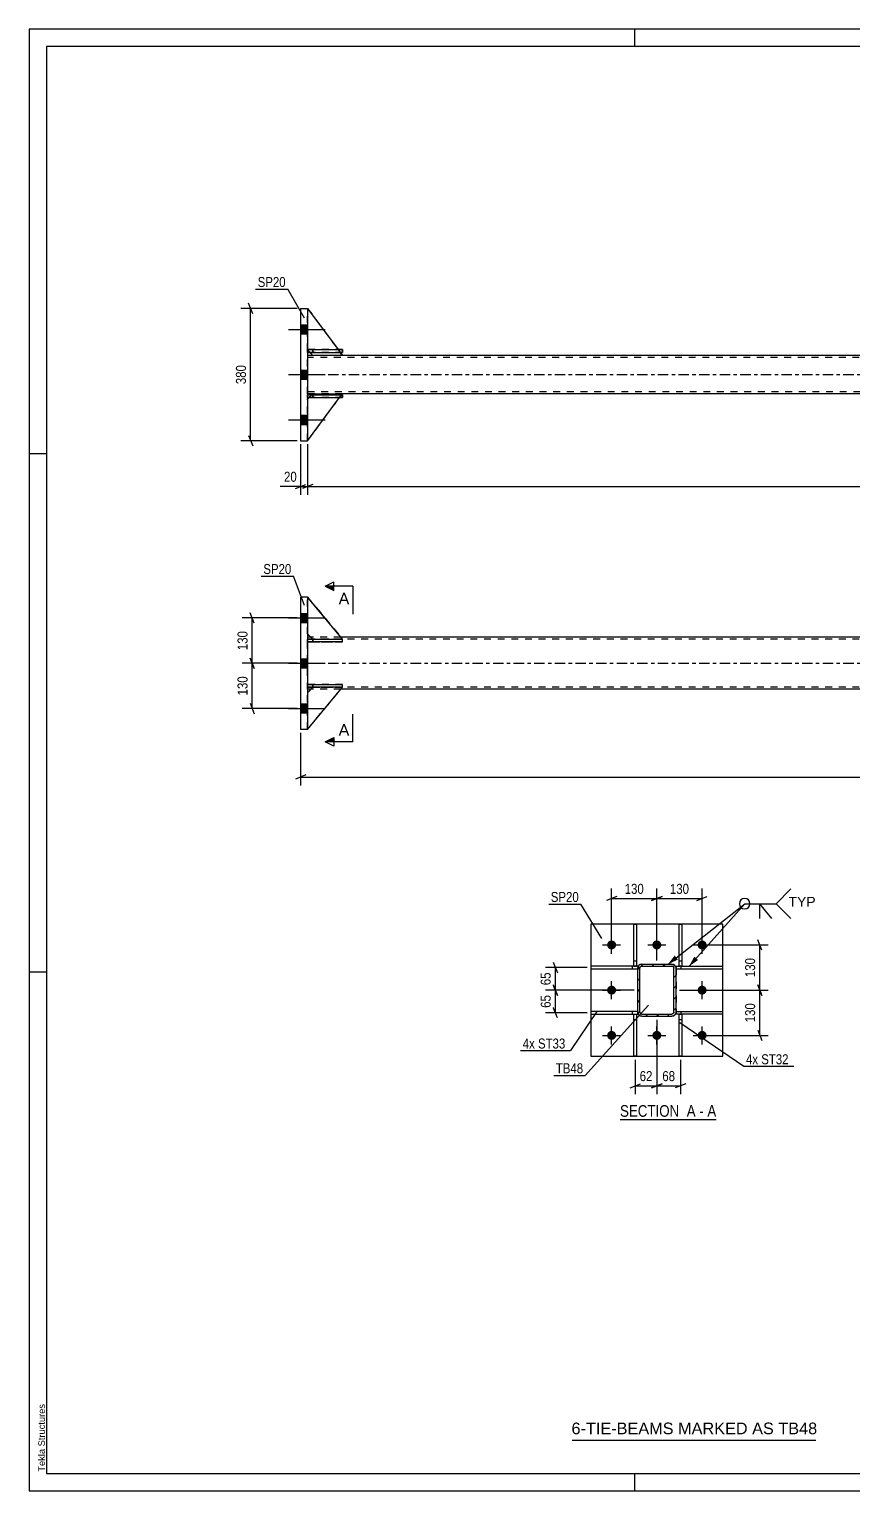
# Model space of a CAD drawing. Header units: millimetres. Extents: x 0 to 594, y 0 to 420.
# Drawn here: x 0 to 236.6, y 0 to 420 of the extents above; entities that cross this region are included whole.
import ezdxf

# ---------------------------------------------------------------- set-up
doc = ezdxf.new("R2010")
doc.units = ezdxf.units.MM
doc.linetypes.add('DXK_LINE_DOT2', pattern=[3.9198, 1.9599, -1.9599])
doc.linetypes.add('DXK_LINE_DOT3', pattern=[5.9187, 2.979, -0.9799, 0.9799, -0.9799])
doc.styles.add('Arial', font='ARIAL.TTF', dxfattribs={"height": 0.2})
doc.styles.add('Arial Narrow', font='ARIALN.TTF', dxfattribs={"height": 0.2})

# ---------------------------------------------------------------- blocks, each defined once
blk = doc.blocks.new('Unknown-580568700-1163')
at = {"color": 5, "linetype": 'Continuous'}
for p, q in [((594, 420), (0, 420)), ((0, 420), (0, 0)), ((174, 415), (174, 420)), ((589, 415), (5, 415)), ((5, 415), (5, 5)), ((5, 298), (0, 298)), ((5, 149), (0, 149)), ((5, 5), (589, 5)), ((174, 0), (174, 5)), ((0, 0), (594, 0))]:
    blk.add_line(p, q, dxfattribs=at)
at = {"color": 174, "linetype": 'Continuous', "style": 'Arial'}
blk.add_text('Tekla Structures', height=1.9102, rotation=90, dxfattribs=at).set_placement((4.5, 5.5))
blk = doc.blocks.new('Unknown-580568700-13 - 1405')
at = {"color": 6, "linetype": 'Continuous'}
blk.add_line((169.71, 106.73), (197.35, 106.73), dxfattribs=at)
at = {"color": 0, "linetype": 'Continuous'}
blk.add_wipeout([(187.82, 107.48), (187.82, 110.98), (169.71, 110.98), (169.71, 107.48)], dxfattribs=at)
at = {"color": 7, "linetype": 'Continuous', "style": 'Arial Narrow'}
blk.add_text('SECTION ', height=3.34, dxfattribs=at).set_placement((169.71, 107.48))
at = {"color": 0, "linetype": 'Continuous'}
blk.add_wipeout([(191.42, 107.48), (191.42, 110.98), (188.87, 110.98), (188.87, 107.48)], dxfattribs=at)
blk.add_wipeout([(193.75, 107.48), (193.75, 110.98), (192.47, 110.98), (192.47, 107.48)], dxfattribs=at)
at = {"color": 7, "linetype": 'Continuous', "style": 'Arial Narrow'}
blk.add_text('A', height=3.34, dxfattribs=at).set_placement((188.87, 107.48))
at = {"color": 0, "linetype": 'Continuous'}
blk.add_wipeout([(197.35, 107.48), (197.35, 110.98), (194.8, 110.98), (194.8, 107.48)], dxfattribs=at)
at = {"color": 7, "linetype": 'Continuous', "style": 'Arial Narrow'}
for s, p in [('A', (194.8, 107.48)), ('-', (192.47, 107.48))]:
    blk.add_text(s, height=3.34, dxfattribs=at).set_placement(p)
blk = doc.blocks.new('Part-580568700-1848 - 1836')
at = {"color": 2, "linetype": 'Continuous'}
for p, q in [((79.97, 244.71), (89.97, 244.71)), ((79.97, 244.71), (79.97, 244.71)), ((79.97, 244.71), (79.97, 243.91)), ((89.97, 243.91), (79.97, 243.91)), ((79.97, 243.91), (79.97, 243.91)), ((89.97, 243.91), (89.97, 244.71))]:
    blk.add_line(p, q, dxfattribs=at)
at = {"color": 7, "linetype": 'DXK_LINE_DOT2'}
for p, q in [((79.97, 243.91), (79.97, 244.71)), ((81.47, 244.71), (79.97, 244.71)), ((81.47, 243.91), (79.97, 243.91)), ((89.97, 244.71), (81.47, 244.71)), ((81.47, 244.71), (81.47, 243.91)), ((81.47, 243.91), (89.97, 243.91))]:
    blk.add_line(p, q, dxfattribs=at)
blk = doc.blocks.new('Part-580568700-1904 - 1836')
at = {"color": 2, "linetype": 'Continuous'}
for p, q in [((89.97, 244.72), (79.97, 256.81)), ((81.47, 244.72), (79.97, 246.22)), ((81.47, 244.72), (81.47, 244.72)), ((81.47, 244.72), (89.97, 244.72)), ((89.97, 244.72), (89.97, 244.72))]:
    blk.add_line(p, q, dxfattribs=at)
at = {"color": 7, "linetype": 'DXK_LINE_DOT2'}
for p, q in [((79.97, 246.22), (79.97, 256.81)), ((79.97, 256.81), (89.97, 244.72)), ((81.47, 244.72), (79.97, 246.22)), ((89.97, 244.72), (81.47, 244.72))]:
    blk.add_line(p, q, dxfattribs=at)
blk = doc.blocks.new('Bolt-580568700-1841 - 1836')
at = {"linetype": 'Continuous'}
for points in [[(77.97, 252.11), (77.97, 249.51), (79.97, 249.51), (79.97, 252.11)], [(77.97, 252.11), (77.97, 249.51), (79.97, 249.51), (79.97, 252.11)], [(77.97, 252.11), (77.97, 249.51), (79.97, 249.51), (79.97, 252.11)], [(77.97, 239.11), (77.97, 236.51), (79.97, 236.51), (79.97, 239.11)], [(77.97, 239.11), (77.97, 236.51), (79.97, 236.51), (79.97, 239.11)], [(77.97, 226.11), (77.97, 223.51), (79.97, 223.51), (79.97, 226.11)], [(77.97, 226.11), (77.97, 223.51), (79.97, 223.51), (79.97, 226.11)], [(77.97, 226.11), (77.97, 223.51), (79.97, 223.51), (79.97, 226.11)]]:
    blk.add_hatch(color=1, dxfattribs=at).paths.add_polyline_path(points)
at = {"color": 1, "linetype": 'Continuous'}
for p, q in [((77.97, 252.11), (79.97, 252.11)), ((77.97, 252.11), (79.97, 252.11)), ((77.97, 252.11), (79.97, 252.11)), ((74.47, 250.81), (84.97, 250.81)), ((74.47, 250.81), (84.97, 250.81)), ((74.47, 250.81), (84.97, 250.81)), ((77.97, 249.51), (79.97, 249.51)), ((77.97, 249.51), (79.97, 249.51)), ((77.97, 249.51), (79.97, 249.51)), ((74.47, 237.81), (84.97, 237.81)), ((74.47, 237.81), (84.97, 237.81)), ((77.97, 239.11), (79.97, 239.11)), ((77.97, 239.11), (79.97, 239.11)), ((77.97, 236.51), (79.97, 236.51)), ((77.97, 236.51), (79.97, 236.51)), ((74.47, 224.81), (84.97, 224.81)), ((74.47, 224.81), (84.97, 224.81)), ((74.47, 224.81), (84.97, 224.81)), ((77.97, 226.11), (79.97, 226.11)), ((77.97, 226.11), (79.97, 226.11)), ((77.97, 226.11), (79.97, 226.11)), ((77.97, 223.51), (79.97, 223.51)), ((77.97, 223.51), (79.97, 223.51)), ((77.97, 223.51), (79.97, 223.51))]:
    blk.add_line(p, q, dxfattribs=at)
blk = doc.blocks.new('Part-580568700-1853 - 1836')
at = {"color": 2, "linetype": 'Continuous'}
for p, q in [((79.97, 256.81), (77.97, 256.81)), ((77.97, 256.81), (77.97, 218.81)), ((79.97, 256.81), (79.97, 218.81)), ((79.97, 218.81), (77.97, 218.81))]:
    blk.add_line(p, q, dxfattribs=at)
blk = doc.blocks.new('Part-580568700-1871 - 1836')
at = {"color": 7, "linetype": 'DXK_LINE_DOT2'}
for p, q in [((79.97, 246.22), (79.97, 256.81)), ((79.97, 256.81), (89.97, 244.72)), ((89.97, 244.72), (79.97, 256.81)), ((81.47, 244.72), (79.97, 246.22)), ((81.47, 244.72), (79.97, 246.22)), ((89.97, 244.72), (81.47, 244.72)), ((81.47, 244.72), (81.47, 244.72)), ((81.47, 244.72), (89.97, 244.72)), ((89.97, 244.72), (89.97, 244.72))]:
    blk.add_line(p, q, dxfattribs=at)
blk = doc.blocks.new('Part-580568700-1874 - 1836')
at = {"color": 2, "linetype": 'Continuous'}
for p, q in [((79.97, 218.81), (89.97, 230.92)), ((79.97, 229.42), (81.46, 230.91)), ((89.97, 230.92), (89.14, 230.92)), ((89.97, 230.92), (89.97, 230.92)), ((79.97, 218.81), (79.97, 218.81)), ((79.97, 218.81), (79.97, 218.81))]:
    blk.add_line(p, q, dxfattribs=at)
at = {"color": 7, "linetype": 'DXK_LINE_DOT2'}
for p, q in [((79.97, 229.42), (81.47, 230.92)), ((79.97, 218.81), (89.97, 230.92)), ((79.97, 218.81), (79.97, 229.42)), ((81.46, 230.91), (81.47, 230.92)), ((89.14, 230.92), (81.47, 230.92)), ((81.47, 230.92), (81.47, 230.92)), ((81.47, 230.92), (89.97, 230.92))]:
    blk.add_line(p, q, dxfattribs=at)
blk = doc.blocks.new('Part-580568700-1877 - 1836')
at = {"color": 7, "linetype": 'DXK_LINE_DOT2'}
for p, q in [((81.47, 230.92), (79.97, 229.42)), ((79.97, 218.81), (89.97, 230.92)), ((79.97, 229.42), (81.47, 230.92)), ((79.97, 218.81), (89.97, 230.92)), ((79.97, 229.42), (79.97, 218.81)), ((89.97, 230.92), (81.47, 230.92)), ((81.47, 230.92), (81.47, 230.92)), ((81.47, 230.92), (89.97, 230.92)), ((89.97, 230.92), (89.97, 230.92))]:
    blk.add_line(p, q, dxfattribs=at)
blk = doc.blocks.new('Part-580568700-1880 - 1836')
at = {"color": 2, "linetype": 'Continuous'}
for p, q in [((79.97, 231.71), (89.97, 231.71)), ((79.97, 231.71), (79.97, 231.71)), ((79.97, 231.71), (79.97, 230.91)), ((89.97, 230.91), (89.97, 231.71)), ((89.14, 230.91), (79.97, 230.91)), ((79.97, 230.91), (79.97, 230.91)), ((89.97, 230.91), (89.96, 230.91))]:
    blk.add_line(p, q, dxfattribs=at)
at = {"color": 7, "linetype": 'DXK_LINE_DOT2'}
for p, q in [((79.97, 230.91), (79.97, 231.71)), ((81.47, 231.71), (79.97, 231.71)), ((89.97, 231.71), (81.47, 231.71)), ((81.47, 231.71), (81.47, 230.91)), ((81.47, 230.91), (79.97, 230.91)), ((89.96, 230.91), (81.47, 230.91)), ((89.96, 230.91), (89.14, 230.91)), ((89.97, 230.91), (89.97, 230.91))]:
    blk.add_line(p, q, dxfattribs=at)
blk = doc.blocks.new('Part-580568700-1883 - 1836')
at = {"color": 7, "linetype": 'DXK_LINE_DOT2'}
for p, q in [((79.97, 244.71), (79.97, 243.91)), ((81.47, 244.71), (79.97, 244.71)), ((89.97, 244.71), (79.97, 244.71)), ((79.97, 243.91), (89.97, 243.91)), ((89.97, 243.91), (79.97, 243.91)), ((81.47, 243.91), (81.47, 244.71)), ((81.47, 244.71), (89.97, 244.71)), ((89.97, 243.91), (89.97, 244.71))]:
    blk.add_line(p, q, dxfattribs=at)
blk = doc.blocks.new('Part-580568700-1886 - 1836')
at = {"color": 7, "linetype": 'DXK_LINE_DOT2'}
for p, q in [((79.97, 230.91), (79.97, 231.71)), ((81.47, 231.71), (79.97, 231.71)), ((89.97, 231.71), (79.97, 231.71)), ((81.47, 230.91), (81.47, 231.71)), ((81.47, 231.71), (89.97, 231.71)), ((89.97, 230.91), (89.97, 231.71)), ((79.97, 230.91), (89.97, 230.91)), ((89.97, 230.91), (79.97, 230.91))]:
    blk.add_line(p, q, dxfattribs=at)
blk = doc.blocks.new('Part-580568700-1891 - 1836')
at = {"linetype": 'Continuous'}
blk.add_hatch(color=2, dxfattribs=at).paths.add_polyline_path([(492.47, 230.31), (491.67, 231.71), (493.27, 231.71)])
at = {"color": 2, "linetype": 'Continuous'}
for p, q in [((80.88, 245.31), (79.97, 245.31)), ((301.17, 245.31), (89.48, 245.31)), ((512.96, 245.31), (301.27, 245.31)), ((522.47, 245.31), (521.56, 245.31)), ((492.47, 230.31), (491.67, 231.71)), ((491.67, 231.71), (493.27, 231.71)), ((493.27, 231.71), (492.47, 230.31)), ((80.86, 230.31), (79.97, 230.31)), ((301.17, 230.31), (89.47, 230.31)), ((512.97, 230.31), (301.27, 230.31)), ((522.47, 230.31), (521.58, 230.31))]:
    blk.add_line(p, q, dxfattribs=at)
at = {"color": 7, "linetype": 'DXK_LINE_DOT2'}
for p, q in [((79.97, 230.31), (79.97, 245.31)), ((301.17, 244.71), (79.97, 244.71)), ((89.48, 245.31), (80.88, 245.31)), ((522.47, 244.71), (301.27, 244.71)), ((521.56, 245.31), (512.96, 245.31)), ((522.47, 230.31), (522.47, 245.31)), ((301.17, 230.91), (79.97, 230.91)), ((89.47, 230.31), (80.86, 230.31)), ((522.47, 230.91), (301.27, 230.91)), ((521.58, 230.31), (512.97, 230.31))]:
    blk.add_line(p, q, dxfattribs=at)
at = {"color": 7, "linetype": 'DXK_LINE_DOT3'}
for p, q in [((79.97, 237.81), (301.17, 237.81)), ((301.27, 237.81), (522.47, 237.81))]:
    blk.add_line(p, q, dxfattribs=at)
at = {"color": 2, "linetype": 'Continuous'}
blk.add_circle((492.47, 231.21), 1, dxfattribs=at)
blk = doc.blocks.new('Part-580568700-2050 - 2023')
at = {"color": 2, "linetype": 'Continuous'}
for p, q in [((77.97, 339.75), (79.97, 339.75)), ((77.97, 339.75), (77.97, 301.75)), ((79.97, 339.75), (79.97, 301.75)), ((77.97, 301.75), (79.97, 301.75))]:
    blk.add_line(p, q, dxfattribs=at)
blk = doc.blocks.new('Part-580568700-2029 - 2023')
at = {"color": 2, "linetype": 'Continuous'}
for p, q in [((79.97, 327.93), (79.97, 327.93)), ((79.97, 327.93), (89.97, 327.93)), ((79.97, 327.93), (79.97, 327.13)), ((89.97, 327.93), (89.97, 327.13)), ((79.97, 327.13), (89.97, 327.13))]:
    blk.add_line(p, q, dxfattribs=at)
at = {"color": 7, "linetype": 'DXK_LINE_DOT2'}
for p, q in [((81.47, 327.93), (79.97, 327.93)), ((79.97, 327.93), (79.97, 327.93)), ((89.97, 327.93), (81.47, 327.93)), ((81.47, 327.93), (81.47, 327.13)), ((79.97, 327.13), (81.47, 327.13)), ((79.97, 327.13), (79.97, 327.13)), ((81.47, 327.13), (89.97, 327.13))]:
    blk.add_line(p, q, dxfattribs=at)
blk = doc.blocks.new('Part-580568700-2030 - 2023')
at = {"color": 7, "linetype": 'DXK_LINE_DOT2'}
for p, q in [((79.97, 314.14), (79.97, 314.94)), ((79.97, 314.94), (81.47, 314.94)), ((89.74, 314.94), (79.97, 314.94)), ((81.47, 314.14), (79.97, 314.14)), ((79.97, 314.14), (79.97, 314.14)), ((79.97, 314.14), (89.97, 314.14)), ((81.47, 314.14), (81.47, 314.94)), ((81.47, 314.94), (89.97, 314.94)), ((89.97, 314.14), (81.47, 314.14)), ((89.97, 314.14), (89.97, 314.94))]:
    blk.add_line(p, q, dxfattribs=at)
blk = doc.blocks.new('Part-580568700-2031 - 2023')
at = {"color": 7, "linetype": 'DXK_LINE_DOT2'}
for p, q in [((79.97, 327.13), (79.97, 327.93)), ((79.97, 327.93), (81.47, 327.93)), ((79.97, 327.93), (89.97, 327.93)), ((81.47, 327.13), (81.47, 327.93)), ((81.47, 327.93), (89.97, 327.93)), ((89.97, 327.13), (89.97, 327.93)), ((81.47, 327.13), (79.97, 327.13)), ((79.97, 327.13), (79.97, 327.13)), ((79.97, 327.13), (89.97, 327.13)), ((89.97, 327.13), (81.47, 327.13))]:
    blk.add_line(p, q, dxfattribs=at)
blk = doc.blocks.new('Part-580568700-2032 - 2023')
at = {"color": 7, "linetype": 'DXK_LINE_DOT2'}
for p, q in [((79.97, 301.75), (89.97, 315.25)), ((81.47, 315.25), (79.97, 313.75)), ((81.47, 315.25), (79.97, 313.75)), ((89.97, 315.25), (81.47, 315.25)), ((81.47, 315.25), (81.47, 315.25)), ((89.97, 315.25), (81.47, 315.25)), ((79.97, 313.75), (79.97, 313.75)), ((79.97, 313.75), (79.97, 301.75))]:
    blk.add_line(p, q, dxfattribs=at)
blk = doc.blocks.new('Part-580568700-2033 - 2023')
at = {"color": 2, "linetype": 'Continuous'}
for p, q in [((79.97, 339.75), (88.72, 327.93)), ((80.59, 327.13), (81.47, 326.25)), ((89.97, 326.25), (81.47, 326.25)), ((89.97, 326.25), (89.32, 327.13))]:
    blk.add_line(p, q, dxfattribs=at)
at = {"color": 7, "linetype": 'DXK_LINE_DOT2'}
for p, q in [((79.97, 339.75), (79.97, 339.75)), ((79.97, 327.75), (79.97, 339.75)), ((79.97, 339.75), (79.97, 339.75)), ((80.59, 327.13), (79.97, 327.75)), ((88.72, 327.93), (89.32, 327.13))]:
    blk.add_line(p, q, dxfattribs=at)
blk = doc.blocks.new('Part-580568700-2034 - 2023')
at = {"color": 7, "linetype": 'DXK_LINE_DOT2'}
for p, q in [((79.97, 339.75), (89.97, 326.25)), ((79.97, 327.75), (79.97, 339.75)), ((81.47, 326.25), (79.97, 327.75)), ((89.97, 326.25), (81.47, 326.25))]:
    blk.add_line(p, q, dxfattribs=at)
blk = doc.blocks.new('Part-580568700-2039 - 2023')
at = {"linetype": 'Continuous'}
blk.add_hatch(color=2, dxfattribs=at).paths.add_polyline_path([(492.47, 320.75), (491.67, 322.15), (493.27, 322.15)])
at = {"color": 2, "linetype": 'Continuous'}
for p, q in [((81.47, 326.25), (79.97, 326.25)), ((301.17, 326.25), (89.97, 326.25)), ((512.47, 326.25), (301.27, 326.25)), ((520.97, 326.25), (522.47, 326.25)), ((492.47, 320.75), (491.67, 322.15)), ((491.67, 322.15), (493.27, 322.15)), ((493.27, 322.15), (492.47, 320.75)), ((81.47, 315.25), (79.97, 315.25)), ((301.17, 315.25), (89.97, 315.25)), ((512.47, 315.25), (301.27, 315.25)), ((522.47, 315.25), (520.97, 315.25))]:
    blk.add_line(p, q, dxfattribs=at)
at = {"color": 7, "linetype": 'DXK_LINE_DOT2'}
for p, q in [((79.97, 315.25), (79.97, 326.25)), ((301.17, 325.65), (79.97, 325.65)), ((89.97, 326.25), (81.47, 326.25)), ((522.47, 325.65), (301.27, 325.65)), ((520.97, 326.25), (512.47, 326.25)), ((522.47, 326.25), (522.47, 315.25)), ((79.97, 315.85), (301.17, 315.85)), ((89.97, 315.25), (81.47, 315.25)), ((301.27, 315.85), (522.47, 315.85)), ((520.97, 315.25), (512.47, 315.25))]:
    blk.add_line(p, q, dxfattribs=at)
at = {"color": 7, "linetype": 'DXK_LINE_DOT3'}
for p, q in [((79.97, 320.75), (301.17, 320.75)), ((301.27, 320.75), (522.47, 320.75))]:
    blk.add_line(p, q, dxfattribs=at)
at = {"color": 2, "linetype": 'Continuous'}
blk.add_circle((492.47, 321.65), 1, dxfattribs=at)
blk = doc.blocks.new('Part-580568700-2051 - 2023')
at = {"color": 7, "linetype": 'DXK_LINE_DOT2'}
for p, q in [((81.47, 315.25), (79.97, 313.75)), ((81.47, 315.25), (89.97, 315.25)), ((79.97, 313.75), (79.97, 313.75)), ((79.97, 301.75), (79.97, 313.75)), ((80.35, 314.14), (81.15, 314.94)), ((89.14, 314.13), (89.74, 314.93)), ((79.97, 301.75), (79.97, 301.75)), ((79.97, 301.75), (79.97, 301.75))]:
    blk.add_line(p, q, dxfattribs=at)
at = {"color": 2, "linetype": 'Continuous'}
for p, q in [((81.15, 314.94), (81.47, 315.25)), ((81.47, 315.25), (89.97, 315.25)), ((81.47, 315.25), (81.47, 315.25)), ((89.97, 315.25), (89.74, 314.93)), ((79.97, 313.75), (80.35, 314.14)), ((79.97, 301.75), (89.14, 314.13))]:
    blk.add_line(p, q, dxfattribs=at)
blk = doc.blocks.new('Bolt-580568700-2054 - 2023')
at = {"linetype": 'Continuous'}
for points in [[(79.97, 332.45), (79.97, 335.05), (77.97, 335.05), (77.97, 332.45)], [(79.97, 332.45), (79.97, 335.05), (77.97, 335.05), (77.97, 332.45)], [(79.97, 332.45), (79.97, 335.05), (77.97, 335.05), (77.97, 332.45)], [(79.97, 319.45), (79.97, 322.05), (77.97, 322.05), (77.97, 319.45)], [(79.97, 319.45), (79.97, 322.05), (77.97, 322.05), (77.97, 319.45)], [(79.97, 306.45), (79.97, 309.05), (77.97, 309.05), (77.97, 306.45)], [(79.97, 306.45), (79.97, 309.05), (77.97, 309.05), (77.97, 306.45)], [(79.97, 306.45), (79.97, 309.05), (77.97, 309.05), (77.97, 306.45)]]:
    blk.add_hatch(color=1, dxfattribs=at).paths.add_polyline_path(points)
at = {"color": 1, "linetype": 'Continuous'}
for p, q in [((74.47, 333.75), (84.97, 333.75)), ((74.47, 333.75), (84.97, 333.75)), ((74.47, 333.75), (84.97, 333.75)), ((77.97, 335.05), (79.97, 335.05)), ((77.97, 335.05), (79.97, 335.05)), ((77.97, 335.05), (79.97, 335.05)), ((77.97, 332.45), (79.97, 332.45)), ((77.97, 332.45), (79.97, 332.45)), ((77.97, 332.45), (79.97, 332.45)), ((74.47, 320.75), (84.97, 320.75)), ((74.47, 320.75), (84.97, 320.75)), ((77.97, 322.05), (79.97, 322.05)), ((77.97, 322.05), (79.97, 322.05)), ((77.97, 319.45), (79.97, 319.45)), ((77.97, 319.45), (79.97, 319.45)), ((74.47, 307.75), (84.97, 307.75)), ((74.47, 307.75), (84.97, 307.75)), ((74.47, 307.75), (84.97, 307.75)), ((77.97, 309.05), (79.97, 309.05)), ((77.97, 309.05), (79.97, 309.05)), ((77.97, 309.05), (79.97, 309.05)), ((77.97, 306.45), (79.97, 306.45)), ((77.97, 306.45), (79.97, 306.45)), ((77.97, 306.45), (79.97, 306.45))]:
    blk.add_line(p, q, dxfattribs=at)
blk = doc.blocks.new('Part-580568700-2063 - 2023')
at = {"color": 2, "linetype": 'Continuous'}
for p, q in [((79.97, 314.93), (79.97, 314.94)), ((79.97, 314.94), (89.97, 314.93)), ((79.97, 314.13), (79.97, 314.94)), ((79.97, 314.14), (89.97, 314.13)), ((89.97, 314.93), (89.97, 314.13))]:
    blk.add_line(p, q, dxfattribs=at)
at = {"color": 7, "linetype": 'DXK_LINE_DOT2'}
for p, q in [((79.97, 314.94), (79.97, 314.94)), ((81.47, 314.93), (79.97, 314.93)), ((79.97, 314.14), (79.97, 314.13)), ((79.97, 314.14), (79.97, 314.14)), ((79.97, 314.13), (81.47, 314.13)), ((89.97, 314.93), (81.47, 314.93)), ((81.47, 314.93), (81.47, 314.13)), ((81.47, 314.13), (89.97, 314.13))]:
    blk.add_line(p, q, dxfattribs=at)
blk = doc.blocks.new('Part-580568700-1466 - 1405')
at = {"color": 2, "linetype": 'Continuous'}
for p, q in [((174.79, 150.76), (161.29, 150.76)), ((161.29, 150.76), (161.29, 149.96)), ((161.29, 149.96), (174.79, 149.96)), ((174.79, 150.76), (174.79, 150.16))]:
    blk.add_line(p, q, dxfattribs=at)
at = {"color": 7, "linetype": 'DXK_LINE_DOT2'}
for p, q in [((173.29, 149.96), (173.29, 150.76)), ((174.79, 149.96), (174.79, 150.16))]:
    blk.add_line(p, q, dxfattribs=at)
blk = doc.blocks.new('Part-580568700-1450 - 1405')
at = {"color": 2, "linetype": 'Continuous'}
for p, q in [((173.68, 150.77), (173.68, 162.86)), ((173.68, 162.86), (174.48, 162.86)), ((174.48, 162.86), (174.48, 150.77)), ((173.68, 150.77), (174.48, 150.77))]:
    blk.add_line(p, q, dxfattribs=at)
at = {"color": 7, "linetype": 'DXK_LINE_DOT2'}
blk.add_line((173.68, 152.27), (174.48, 152.27), dxfattribs=at)
blk = doc.blocks.new('Part-580568700-1442 - 1405')
at = {"color": 2, "linetype": 'Continuous'}
for p, q in [((173.68, 124.86), (173.68, 136.97)), ((173.68, 136.97), (174.48, 136.97)), ((174.48, 136.97), (174.48, 124.86)), ((174.48, 124.86), (173.68, 124.86))]:
    blk.add_line(p, q, dxfattribs=at)
at = {"color": 7, "linetype": 'DXK_LINE_DOT2'}
blk.add_line((173.68, 135.47), (174.48, 135.47), dxfattribs=at)
blk = doc.blocks.new('Part-580568700-1434 - 1405')
at = {"color": 2, "linetype": 'Continuous'}
for p, q in [((186.68, 124.86), (186.68, 136.97)), ((186.68, 136.97), (187.48, 136.97)), ((187.48, 136.97), (187.48, 124.86)), ((187.48, 124.86), (186.68, 124.86))]:
    blk.add_line(p, q, dxfattribs=at)
at = {"color": 7, "linetype": 'DXK_LINE_DOT2'}
blk.add_line((186.68, 135.47), (187.48, 135.47), dxfattribs=at)
blk = doc.blocks.new('Part-580568700-1476 - 1405')
at = {"color": 2, "linetype": 'Continuous'}
for p, q in [((174.79, 137.76), (161.29, 137.76)), ((161.29, 137.76), (161.29, 136.96)), ((161.29, 136.96), (173.68, 136.96)), ((174.48, 136.96), (174.79, 136.96)), ((174.79, 136.96), (174.79, 137.56))]:
    blk.add_line(p, q, dxfattribs=at)
at = {"color": 7, "linetype": 'DXK_LINE_DOT2'}
for p, q in [((173.29, 136.96), (173.29, 137.76)), ((173.68, 136.96), (174.48, 136.96)), ((174.79, 137.56), (174.79, 137.76))]:
    blk.add_line(p, q, dxfattribs=at)
blk = doc.blocks.new('Bolt-580568700-1445 - 1405')
at = {"linetype": 'Continuous'}
for points in [[(165.99, 156.86, -1), (168.59, 156.86, -1)], [(178.99, 156.86, -1), (181.59, 156.86, -1)], [(191.99, 156.86, -1), (194.59, 156.86, -1)], [(165.99, 143.86, -1), (168.59, 143.86, -1)], [(191.99, 143.86, -1), (194.59, 143.86, -1)], [(165.99, 130.86, -1), (168.59, 130.86, -1)], [(178.99, 130.86, -1), (181.59, 130.86, -1)], [(191.99, 130.86, -1), (194.59, 130.86, -1)]]:
    blk.add_hatch(color=1, dxfattribs=at).paths.add_polyline_path(points)
at = {"color": 1, "linetype": 'Continuous'}
for p, q in [((164.69, 156.86), (169.89, 156.86)), ((167.29, 154.26), (167.29, 159.46)), ((177.69, 156.86), (182.89, 156.86)), ((180.29, 154.26), (180.29, 159.46)), ((190.69, 156.86), (195.89, 156.86)), ((193.29, 154.26), (193.29, 159.46)), ((164.69, 143.86), (169.89, 143.86)), ((167.29, 141.26), (167.29, 146.46)), ((190.69, 143.86), (195.89, 143.86)), ((193.29, 141.26), (193.29, 146.46)), ((164.69, 130.86), (169.89, 130.86)), ((167.29, 128.26), (167.29, 133.46)), ((177.69, 130.86), (182.89, 130.86)), ((180.29, 128.26), (180.29, 133.46)), ((190.69, 130.86), (195.89, 130.86)), ((193.29, 128.26), (193.29, 133.46))]:
    blk.add_line(p, q, dxfattribs=at)
blk = doc.blocks.new('Part-580568700-1471 - 1405')
at = {"color": 2, "linetype": 'Continuous'}
for p, q in [((185.79, 150.16), (185.79, 150.76)), ((185.79, 150.76), (199.29, 150.76)), ((185.79, 149.96), (199.29, 149.96)), ((199.29, 149.96), (199.29, 150.76))]:
    blk.add_line(p, q, dxfattribs=at)
at = {"color": 7, "linetype": 'DXK_LINE_DOT2'}
for p, q in [((185.79, 150.16), (185.79, 149.96)), ((187.29, 149.96), (187.29, 150.76))]:
    blk.add_line(p, q, dxfattribs=at)
blk = doc.blocks.new('Part-580568700-1481 - 1405')
at = {"color": 2, "linetype": 'Continuous'}
for p, q in [((185.79, 137.76), (199.29, 137.76)), ((185.79, 136.96), (185.79, 137.57)), ((186.68, 136.96), (185.79, 136.96)), ((199.29, 136.96), (187.48, 136.96)), ((199.29, 136.96), (199.29, 137.76))]:
    blk.add_line(p, q, dxfattribs=at)
at = {"color": 7, "linetype": 'DXK_LINE_DOT2'}
for p, q in [((185.79, 137.57), (185.79, 137.76)), ((187.48, 136.96), (186.68, 136.96)), ((187.29, 136.96), (187.29, 137.76))]:
    blk.add_line(p, q, dxfattribs=at)
blk = doc.blocks.new('Part-580568700-1486 - 1405')
at = {"color": 2, "linetype": 'Continuous'}
for p, q in [((186.68, 150.77), (186.68, 162.86)), ((186.68, 162.86), (187.48, 162.86)), ((187.48, 162.86), (187.48, 150.77)), ((187.48, 150.77), (186.68, 150.77))]:
    blk.add_line(p, q, dxfattribs=at)
at = {"color": 7, "linetype": 'DXK_LINE_DOT2'}
blk.add_line((186.68, 152.27), (187.48, 152.27), dxfattribs=at)
blk = doc.blocks.new('Part-580568700-1505 - 1405')
at = {"linetype": 'Continuous'}
h = blk.add_hatch(dxfattribs=at)
h.set_pattern_fill('', scale=0.7, style=0, pattern_type=0)
h.set_pattern_definition([(45, (185.4423, 151.0102), (-1.57154, 1.57154), [])])
h.paths.add_polyline_path([(185.7, 150.62), (185.44, 151.01), (185.05, 151.27), (184.59, 151.36), (175.99, 151.36), (175.53, 151.27), (175.15, 151.01), (174.89, 150.62), (174.79, 150.16), (174.79, 137.56), (174.89, 137.1), (175.15, 136.71), (175.53, 136.45), (175.99, 136.36), (184.59, 136.36), (185.05, 136.45), (185.44, 136.71), (185.7, 137.1), (185.79, 137.56), (185.79, 150.16)])
h.paths.add_polyline_path([(185.19, 137.56), (185.15, 137.33), (185.02, 137.14), (184.82, 137.01), (184.59, 136.96), (175.99, 136.96), (175.76, 137.01), (175.57, 137.14), (175.44, 137.33), (175.39, 137.56), (175.39, 150.16), (175.44, 150.39), (175.57, 150.59), (175.76, 150.72), (175.99, 150.76), (184.59, 150.76), (184.82, 150.72), (185.02, 150.59), (185.15, 150.39), (185.19, 150.16)])
at = {"color": 7, "linetype": 'DXK_LINE_DOT2'}
for p, q in [((175.53, 151.27), (175.99, 151.36)), ((175.99, 151.36), (184.59, 151.36)), ((184.59, 151.36), (185.05, 151.27)), ((174.79, 150.16), (174.89, 150.62)), ((174.79, 137.56), (174.79, 150.16)), ((175.44, 150.39), (175.39, 150.16)), ((175.39, 137.56), (175.39, 150.16)), ((175.57, 150.59), (175.44, 150.39)), ((175.76, 150.72), (175.57, 150.59)), ((175.99, 150.76), (175.76, 150.72)), ((175.99, 150.76), (184.59, 150.76)), ((184.82, 150.72), (184.59, 150.76)), ((185.02, 150.59), (184.82, 150.72)), ((185.15, 150.39), (185.02, 150.59)), ((185.19, 150.16), (185.15, 150.39)), ((185.19, 137.56), (185.19, 150.16)), ((185.7, 150.62), (185.79, 150.16)), ((185.79, 150.16), (185.79, 137.56)), ((174.89, 137.1), (174.79, 137.56)), ((175.39, 137.56), (175.44, 137.33)), ((175.44, 137.33), (175.57, 137.14)), ((175.99, 136.36), (175.53, 136.45)), ((175.57, 137.14), (175.76, 137.01)), ((175.76, 137.01), (175.99, 136.96)), ((175.99, 136.96), (184.59, 136.96)), ((175.99, 136.36), (184.59, 136.36)), ((184.59, 136.96), (184.82, 137.01)), ((185.05, 136.45), (184.59, 136.36)), ((184.82, 137.01), (185.02, 137.14)), ((185.02, 137.14), (185.15, 137.33)), ((185.15, 137.33), (185.19, 137.56)), ((185.79, 137.56), (185.7, 137.1))]:
    blk.add_line(p, q, dxfattribs=at)
at = {"color": 2, "linetype": 'Continuous'}
for p, q in [((175.99, 151.36), (175.53, 151.27)), ((175.99, 151.36), (184.59, 151.36)), ((185.05, 151.27), (184.59, 151.36)), ((174.89, 150.62), (174.79, 150.16)), ((174.79, 137.56), (174.79, 150.16)), ((175.39, 150.16), (175.44, 150.39)), ((175.39, 137.56), (175.39, 150.16)), ((175.44, 150.39), (175.57, 150.59)), ((175.57, 150.59), (175.76, 150.72)), ((175.76, 150.72), (175.99, 150.76)), ((175.99, 150.76), (184.59, 150.76)), ((184.59, 150.76), (184.82, 150.72)), ((184.82, 150.72), (185.02, 150.59)), ((185.02, 150.59), (185.15, 150.39)), ((185.15, 150.39), (185.19, 150.16)), ((185.19, 137.56), (185.19, 150.16)), ((185.79, 150.16), (185.7, 150.62)), ((185.79, 137.56), (185.79, 150.16)), ((174.79, 137.56), (174.89, 137.1)), ((175.44, 137.33), (175.39, 137.56)), ((175.57, 137.14), (175.44, 137.33)), ((175.53, 136.45), (175.99, 136.36)), ((175.76, 137.01), (175.57, 137.14)), ((175.99, 136.96), (175.76, 137.01)), ((175.99, 136.96), (184.59, 136.96)), ((175.99, 136.36), (184.59, 136.36)), ((184.82, 137.01), (184.59, 136.96)), ((184.59, 136.36), (185.05, 136.45)), ((185.02, 137.14), (184.82, 137.01)), ((185.15, 137.33), (185.02, 137.14)), ((185.19, 137.56), (185.15, 137.33)), ((185.7, 137.1), (185.79, 137.56))]:
    blk.add_line(p, q, dxfattribs=at)
at = {"color": 7, "linetype": 'DXK_LINE_DOT2'}
for centre, start, end in [((175.99, 150.16), 112.5, 157.5), ((184.59, 150.16), 22.5, 67.5), ((175.99, 137.56), 202.5, 247.5), ((184.59, 137.56), 292.5, 337.5)]:
    blk.add_arc(centre, 1.2, start, end, dxfattribs=at)
at = {"color": 2, "linetype": 'Continuous'}
for centre, start, end in [((175.99, 150.16), 112.5, 157.5), ((184.59, 150.16), 22.5, 67.5), ((175.99, 137.56), 202.5, 247.5), ((184.59, 137.56), 292.5, 337.5)]:
    blk.add_arc(centre, 1.2, start, end, dxfattribs=at)
blk = doc.blocks.new('Part-580568700-1520 - 1405')
at = {"color": 2, "linetype": 'Continuous'}
for p, q in [((199.29, 162.86), (161.29, 162.86)), ((161.29, 162.86), (161.29, 124.86)), ((199.29, 124.86), (199.29, 162.86)), ((161.29, 124.86), (199.29, 124.86))]:
    blk.add_line(p, q, dxfattribs=at)
blk = doc.blocks.new('StraightDimension-580568700-1940 - 1836')
at = {"color": 7, "linetype": 'Continuous'}
for p, q in [((76.97, 237.81), (61.2, 237.81)), ((64.65, 236.31), (63.45, 239.31)), ((64.05, 224.81), (64.05, 237.81)), ((76.97, 224.81), (61.2, 224.81)), ((63.45, 226.31), (64.65, 223.31))]:
    blk.add_line(p, q, dxfattribs=at)
at = {"color": 0}
blk.add_wipeout([(63.3, 234.65), (59.1, 234.65), (59.1, 227.97), (63.3, 227.97)], dxfattribs=at)
at = {"color": 3, "style": 'Arial Narrow'}
blk.add_text('130', height=2.863, rotation=90.0002, dxfattribs=at).set_placement((62.7, 228.57))
blk = doc.blocks.new('StraightDimension-580568700-1953 - 1836')
at = {"color": 7, "linetype": 'Continuous'}
for p, q in [((64.65, 249.31), (63.45, 252.31)), ((76.97, 250.81), (61.2, 250.81)), ((64.05, 237.81), (64.05, 250.81)), ((76.97, 237.81), (61.2, 237.81)), ((63.45, 239.31), (64.65, 236.31))]:
    blk.add_line(p, q, dxfattribs=at)
at = {"color": 0}
blk.add_wipeout([(63.3, 247.65), (59.1, 247.65), (59.1, 240.97), (63.3, 240.97)], dxfattribs=at)
at = {"color": 3, "style": 'Arial Narrow'}
blk.add_text('130', height=2.863, rotation=90.0002, dxfattribs=at).set_placement((62.7, 241.57))
blk = doc.blocks.new('StraightDimension-580568700-1967 - 1836')
at = {"color": 7, "linetype": 'Continuous'}
for p, q in [((77.97, 217.81), (77.97, 202.69)), ((524.47, 217.81), (524.47, 202.69)), ((79.47, 205.69), (76.47, 204.49)), ((77.97, 205.09), (524.47, 205.09)), ((522.97, 204.49), (525.97, 205.69))]:
    blk.add_line(p, q, dxfattribs=at)
at = {"color": 0}
blk.add_wipeout([(305.48, 205.84), (305.48, 210.04), (296.96, 210.04), (296.96, 205.84)], dxfattribs=at)
at = {"color": 3, "style": 'Arial Narrow'}
blk.add_text('5811', height=2.863, dxfattribs=at).set_placement((297.56, 206.44))
blk = doc.blocks.new('StraightDimension-580568700-2066 - 2023')
at = {"color": 7, "linetype": 'Continuous'}
for p, q in [((64.19, 338.25), (62.99, 341.25)), ((76.97, 339.75), (60.74, 339.75)), ((63.59, 301.75), (63.59, 339.75)), ((62.99, 303.25), (64.19, 300.25)), ((76.97, 301.75), (60.74, 301.75))]:
    blk.add_line(p, q, dxfattribs=at)
at = {"color": 0}
blk.add_wipeout([(62.84, 324.09), (58.64, 324.09), (58.64, 317.41), (62.84, 317.41)], dxfattribs=at)
at = {"color": 3, "style": 'Arial Narrow'}
blk.add_text('380', height=2.863, rotation=90.0002, dxfattribs=at).set_placement((62.24, 318.01))
blk = doc.blocks.new('StraightDimension-580568700-2077 - 2023')
at = {"color": 7, "linetype": 'Continuous'}
for p, q in [((77.97, 300.75), (77.97, 286.21)), ((79.97, 300.75), (79.97, 286.21)), ((76.47, 288.01), (79.47, 289.21)), ((77.97, 288.61), (79.97, 288.61)), ((81.47, 289.21), (78.47, 288.01))]:
    blk.add_line(p, q, dxfattribs=at)
at = {"color": 0}
blk.add_wipeout([(77.45, 289.36), (77.45, 293.56), (72.59, 293.56), (72.59, 289.36)], dxfattribs=at)
at = {"color": 7, "linetype": 'Continuous'}
blk.add_line((77.97, 288.61), (72.06, 288.61), dxfattribs=at)
blk.add_line((77.97, 288.61), (72.06, 288.61), dxfattribs=at)
at = {"color": 3, "style": 'Arial Narrow'}
blk.add_text('20', height=2.863, dxfattribs=at).set_placement((73.19, 289.96))
blk = doc.blocks.new('StraightDimension-580568700-2093 - 2023')
at = {"color": 7, "linetype": 'Continuous'}
for p, q in [((79.97, 300.75), (79.97, 286.21)), ((522.47, 300.75), (522.47, 286.21)), ((81.47, 289.21), (78.47, 288.01)), ((79.97, 288.61), (522.47, 288.61)), ((520.97, 288.01), (523.97, 289.21))]:
    blk.add_line(p, q, dxfattribs=at)
at = {"color": 0}
blk.add_wipeout([(305.48, 289.36), (305.48, 293.56), (296.96, 293.56), (296.96, 289.36)], dxfattribs=at)
at = {"color": 3, "style": 'Arial Narrow'}
blk.add_text('5771', height=2.863, dxfattribs=at).set_placement((297.56, 289.96))
blk = doc.blocks.new('StraightDimension-580568700-1583 - 1405')
at = {"color": 7, "linetype": 'Continuous'}
for p, q in [((180.29, 152.36), (180.29, 173.04)), ((193.29, 157.86), (193.29, 173.04)), ((181.79, 170.79), (178.79, 169.59)), ((180.29, 170.19), (193.29, 170.19)), ((191.79, 169.59), (194.79, 170.79))]:
    blk.add_line(p, q, dxfattribs=at)
at = {"color": 0}
blk.add_wipeout([(190.14, 170.94), (190.14, 175.14), (183.45, 175.14), (183.45, 170.94)], dxfattribs=at)
at = {"color": 3, "style": 'Arial Narrow'}
blk.add_text('130', height=2.863, dxfattribs=at).set_placement((184.05, 171.54))
blk = doc.blocks.new('StraightDimension-580568700-1522 - 1405')
at = {"color": 7, "linetype": 'Continuous'}
for p, q in [((180.29, 135.36), (180.29, 113.98)), ((174.08, 123.86), (174.08, 113.98)), ((172.58, 115.78), (175.58, 116.98)), ((174.08, 116.38), (180.29, 116.38)), ((181.79, 116.98), (178.79, 115.78))]:
    blk.add_line(p, q, dxfattribs=at)
at = {"color": 0}
blk.add_wipeout([(179.61, 117.13), (179.61, 121.33), (174.76, 121.33), (174.76, 117.13)], dxfattribs=at)
at = {"color": 3, "style": 'Arial Narrow'}
blk.add_text('62', height=2.863, dxfattribs=at).set_placement((175.36, 117.73))
blk = doc.blocks.new('StraightDimension-580568700-1533 - 1405')
at = {"color": 7, "linetype": 'Continuous'}
for p, q in [((180.29, 135.36), (180.29, 113.98)), ((187.08, 123.86), (187.08, 113.98)), ((178.79, 115.78), (181.79, 116.98)), ((180.29, 116.38), (187.08, 116.38)), ((188.58, 116.98), (185.58, 115.78))]:
    blk.add_line(p, q, dxfattribs=at)
at = {"color": 0}
blk.add_wipeout([(186.11, 117.13), (186.11, 121.33), (181.26, 121.33), (181.26, 117.13)], dxfattribs=at)
at = {"color": 3, "style": 'Arial Narrow'}
blk.add_text('68', height=2.863, dxfattribs=at).set_placement((181.86, 117.73))
blk = doc.blocks.new('StraightDimension-580568700-1541 - 1405')
at = {"color": 7, "linetype": 'Continuous'}
for p, q in [((150.54, 151.86), (151.74, 148.86)), ((160.29, 150.36), (148.29, 150.36)), ((151.14, 143.86), (151.14, 150.36)), ((173.79, 143.86), (148.29, 143.86)), ((151.74, 142.36), (150.54, 145.36))]:
    blk.add_line(p, q, dxfattribs=at)
at = {"color": 0}
blk.add_wipeout([(150.39, 149.54), (146.19, 149.54), (146.19, 144.68), (150.39, 144.68)], dxfattribs=at)
at = {"color": 3, "style": 'Arial Narrow'}
blk.add_text('65', height=2.863, rotation=90.0002, dxfattribs=at).set_placement((149.79, 145.28))
blk = doc.blocks.new('StraightDimension-580568700-1551 - 1405')
at = {"color": 7, "linetype": 'Continuous'}
for p, q in [((173.79, 143.86), (148.29, 143.86)), ((150.54, 145.36), (151.74, 142.36)), ((151.14, 137.36), (151.14, 143.86)), ((151.74, 135.86), (150.54, 138.86)), ((160.29, 137.36), (148.29, 137.36))]:
    blk.add_line(p, q, dxfattribs=at)
at = {"color": 0}
blk.add_wipeout([(150.39, 143.04), (146.19, 143.04), (146.19, 138.18), (150.39, 138.18)], dxfattribs=at)
at = {"color": 3, "style": 'Arial Narrow'}
blk.add_text('65', height=2.863, rotation=90.0002, dxfattribs=at).set_placement((149.79, 138.78))
blk = doc.blocks.new('StraightDimension-580568700-1558 - 1405')
at = {"color": 7, "linetype": 'Continuous'}
for p, q in [((194.29, 156.86), (212.26, 156.86)), ((210.46, 155.36), (209.26, 158.36)), ((209.86, 143.86), (209.86, 156.86)), ((186.79, 143.86), (212.26, 143.86)), ((209.26, 145.36), (210.46, 142.36))]:
    blk.add_line(p, q, dxfattribs=at)
at = {"color": 0}
blk.add_wipeout([(209.11, 153.7), (204.91, 153.7), (204.91, 147.02), (209.11, 147.02)], dxfattribs=at)
at = {"color": 3, "style": 'Arial Narrow'}
blk.add_text('130', height=2.863, rotation=90.0002, dxfattribs=at).set_placement((208.51, 147.62))
blk = doc.blocks.new('StraightDimension-580568700-1572 - 1405')
at = {"color": 7, "linetype": 'Continuous'}
for p, q in [((186.79, 143.86), (212.26, 143.86)), ((210.46, 142.36), (209.26, 145.36)), ((209.86, 130.86), (209.86, 143.86)), ((194.29, 130.86), (212.26, 130.86)), ((209.26, 132.36), (210.46, 129.36))]:
    blk.add_line(p, q, dxfattribs=at)
at = {"color": 0}
blk.add_wipeout([(209.11, 140.7), (204.91, 140.7), (204.91, 134.02), (209.11, 134.02)], dxfattribs=at)
at = {"color": 3, "style": 'Arial Narrow'}
blk.add_text('130', height=2.863, rotation=90.0002, dxfattribs=at).set_placement((208.51, 134.62))
blk = doc.blocks.new('StraightDimension-580568700-1593 - 1405')
at = {"color": 7, "linetype": 'Continuous'}
for p, q in [((167.29, 157.86), (167.29, 173.04)), ((180.29, 152.36), (180.29, 173.04)), ((168.79, 170.79), (165.79, 169.59)), ((167.29, 170.19), (180.29, 170.19)), ((178.79, 169.59), (181.79, 170.79))]:
    blk.add_line(p, q, dxfattribs=at)
at = {"color": 0}
blk.add_wipeout([(177.14, 170.94), (177.14, 175.14), (170.45, 175.14), (170.45, 170.94)], dxfattribs=at)
at = {"color": 3, "style": 'Arial Narrow'}
blk.add_text('130', height=2.863, dxfattribs=at).set_placement((171.05, 171.54))
blk = doc.blocks.new('Unknown-580568700-3340')
at = {"color": 7, "linetype": 'Continuous'}
blk.add_line((156, 14.5), (226, 14.5), dxfattribs=at)
at = {"color": 7, "style": 'Arial'}
blk.add_text('6-TIE-BEAMS MARKED AS TB48', height=3.3428, dxfattribs=at).set_placement((155.77, 16.25))
blk = doc.blocks.new('Mark-580568700-1849 - 1836')
at = {"color": 0}
blk.add_wipeout([(75.29, 263.44), (75.29, 266.44), (67.25, 266.44), (67.25, 263.44)], dxfattribs=at)
blk.add_wipeout([(75.29, 263.44), (75.29, 266.44), (67.25, 266.44), (67.25, 263.44)], dxfattribs=at)
at = {"color": 30, "linetype": 'Continuous'}
for p in [(66.65, 262.84), (79.11, 254.36)]:
    blk.add_line(p, (75.89, 262.84), dxfattribs=at)
at = {"color": 3, "style": 'Arial Narrow'}
blk.add_text('SP20', height=2.863, dxfattribs=at).set_placement((67.25, 263.44))
blk = doc.blocks.new('SectionMark-580568700-1998 - 1836')
at = {"color": 0, "linetype": 'Continuous'}
for points in [[(91.97, 254.7), (91.97, 258.2), (88.86, 258.2), (88.86, 254.7)], [(91.97, 216.96), (91.97, 220.46), (88.86, 220.46), (88.86, 216.96)]]:
    blk.add_wipeout(points, dxfattribs=at)
at = {"linetype": 'Continuous'}
for points in [[(87.47, 259.95), (87.47, 258.7), (84.97, 259.95)], [(87.47, 216.46), (87.47, 215.21), (84.97, 215.21)]]:
    blk.add_hatch(color=6, dxfattribs=at).paths.add_polyline_path(points)
at = {"color": 6, "linetype": 'Continuous'}
for p, q in [((84.97, 259.95), (87.47, 261.2)), ((87.47, 258.7), (87.47, 261.2)), ((92.97, 259.95), (84.97, 259.95)), ((84.97, 259.95), (87.47, 258.7)), ((92.97, 259.95), (92.97, 251.95)), ((92.97, 215.21), (92.97, 223.21)), ((84.97, 215.21), (87.47, 216.46)), ((92.97, 215.21), (84.97, 215.21)), ((87.47, 213.96), (84.97, 215.21)), ((87.47, 216.46), (87.47, 213.96))]:
    blk.add_line(p, q, dxfattribs=at)
at = {"color": 3, "linetype": 'Continuous', "style": 'Arial'}
for p in [(88.86, 254.7), (88.86, 216.96)]:
    blk.add_text('A', height=3.34, dxfattribs=at).set_placement(p)
blk = doc.blocks.new('Mark-580568700-2046 - 2023')
at = {"color": 0}
blk.add_wipeout([(73.66, 345.93), (73.66, 348.93), (65.62, 348.93), (65.62, 345.93)], dxfattribs=at)
blk.add_wipeout([(73.66, 345.93), (73.66, 348.93), (65.62, 348.93), (65.62, 345.93)], dxfattribs=at)
at = {"color": 30, "linetype": 'Continuous'}
for p in [(65.02, 345.33), (79.11, 336.96)]:
    blk.add_line(p, (74.26, 345.33), dxfattribs=at)
at = {"color": 3, "style": 'Arial Narrow'}
blk.add_text('SP20', height=2.863, dxfattribs=at).set_placement((65.62, 345.93))
blk = doc.blocks.new('Mark-580568700-1501 - 1405')
at = {"color": 0}
blk.add_wipeout([(159.12, 119.97), (159.12, 122.97), (151.27, 122.97), (151.27, 119.97)], dxfattribs=at)
blk.add_wipeout([(159.12, 119.97), (159.12, 122.97), (151.27, 122.97), (151.27, 119.97)], dxfattribs=at)
at = {"color": 30, "linetype": 'Continuous'}
for p in [(177.88, 139.55), (150.67, 119.37)]:
    blk.add_line(p, (159.72, 119.37), dxfattribs=at)
at = {"color": 3, "style": 'Arial Narrow'}
blk.add_text('TB48', height=2.863, dxfattribs=at).set_placement((151.27, 119.97))
blk = doc.blocks.new('Mark-580568700-1516 - 1405')
at = {"color": 0}
blk.add_wipeout([(157.86, 169.21), (157.86, 172.21), (149.82, 172.21), (149.82, 169.21)], dxfattribs=at)
blk.add_wipeout([(157.86, 169.21), (157.86, 172.21), (149.82, 172.21), (149.82, 169.21)], dxfattribs=at)
at = {"color": 30, "linetype": 'Continuous'}
for p in [(149.22, 168.61), (164.47, 158.68)]:
    blk.add_line(p, (158.46, 168.61), dxfattribs=at)
at = {"color": 3, "style": 'Arial Narrow'}
blk.add_text('SP20', height=2.863, dxfattribs=at).set_placement((149.82, 169.21))
blk = doc.blocks.new('WeldMark-580568700-1602 - 1405')
at = {"linetype": 'Continuous'}
for points in [[(186.34, 152.63), (183.52, 151.36), (185.41, 153.81)], [(192.14, 152.51), (189.59, 150.76), (191.02, 153.5)]]:
    blk.add_hatch(color=30, dxfattribs=at).paths.add_polyline_path(points)
at = {"color": 30, "linetype": 'Continuous'}
for p, q in [((183.52, 151.36), (205.52, 168.71)), ((189.59, 150.76), (205.52, 168.71)), ((205.52, 168.71), (214.52, 168.71))]:
    blk.add_line(p, q, dxfattribs=at)
at = {"color": 3, "linetype": 'Continuous'}
for q in [(213.24, 164.43), (209.81, 164.43)]:
    blk.add_line((209.81, 168.71), q, dxfattribs=at)
for start, end in [(90, 270), (270, 90)]:
    blk.add_arc((205.52, 168.71), 1.5, start, end, dxfattribs=at)
at = {"color": 0, "linetype": 'Continuous'}
blk.add_wipeout([(225.9, 167.81), (225.9, 170.81), (218.12, 170.81), (218.12, 167.81)], dxfattribs=at)
blk.add_wipeout([(225.9, 167.81), (225.9, 170.81), (218.12, 170.81), (218.12, 167.81)], dxfattribs=at)
at = {"color": 3, "linetype": 'Continuous'}
for q in [(218.81, 173), (218.81, 164.43)]:
    blk.add_line((214.52, 168.71), q, dxfattribs=at)
at = {"color": 3, "linetype": 'Continuous', "style": 'Arial'}
blk.add_text('TYP', height=2.865, dxfattribs=at).set_placement((218.12, 167.81))
blk = doc.blocks.new('MarkSet-580568700-1653 - 1405')
at = {"color": 0}
blk.add_wipeout([(209.37, 122.57), (209.37, 125.57), (205.9, 125.57), (205.9, 122.57)], dxfattribs=at)
blk.add_wipeout([(209.37, 122.57), (209.37, 125.57), (205.9, 125.57), (205.9, 122.57)], dxfattribs=at)
at = {"color": 30, "linetype": 'Continuous'}
blk.add_line((186.87, 134.52), (205.3, 121.97), dxfattribs=at)
at = {"color": 0}
blk.add_wipeout([(218.13, 122.57), (218.13, 125.57), (210.27, 125.57), (210.27, 122.57)], dxfattribs=at)
blk.add_wipeout([(218.13, 122.57), (218.13, 125.57), (210.27, 125.57), (210.27, 122.57)], dxfattribs=at)
at = {"color": 30, "linetype": 'Continuous'}
blk.add_line((205.3, 121.97), (219.63, 121.97), dxfattribs=at)
at = {"color": 3, "style": 'Arial Narrow'}
for s, p in [('4x', (205.9, 122.57)), ('ST32', (210.27, 122.57))]:
    blk.add_text(s, height=2.863, dxfattribs=at).set_placement(p)
blk = doc.blocks.new('MarkSet-580568700-1683 - 1405')
at = {"color": 0}
blk.add_wipeout([(145.24, 127.09), (145.24, 130.09), (141.76, 130.09), (141.76, 127.09)], dxfattribs=at)
blk.add_wipeout([(145.24, 127.09), (145.24, 130.09), (141.76, 130.09), (141.76, 127.09)], dxfattribs=at)
blk.add_wipeout([(153.99, 127.09), (153.99, 130.09), (146.14, 130.09), (146.14, 127.09)], dxfattribs=at)
blk.add_wipeout([(153.99, 127.09), (153.99, 130.09), (146.14, 130.09), (146.14, 127.09)], dxfattribs=at)
at = {"color": 30, "linetype": 'Continuous'}
for p in [(163.06, 137.76), (141.16, 126.49)]:
    blk.add_line(p, (155.49, 126.49), dxfattribs=at)
at = {"color": 3, "style": 'Arial Narrow'}
for s, p in [('4x', (141.76, 127.09)), ('ST33', (146.14, 127.09))]:
    blk.add_text(s, height=2.863, dxfattribs=at).set_placement(p)

msp = doc.modelspace()

# ---------------------------------------------------------------- block references
for name in ['Unknown-580568700-1163', 'Part-580568700-2050 - 2023', 'Part-580568700-2033 - 2023', 'Part-580568700-2034 - 2023', 'Bolt-580568700-2054 - 2023', 'Part-580568700-2029 - 2023', 'Part-580568700-2031 - 2023', 'Part-580568700-2039 - 2023', 'Part-580568700-2032 - 2023', 'Part-580568700-2051 - 2023', 'Part-580568700-2030 - 2023', 'Part-580568700-2063 - 2023', 'Part-580568700-1853 - 1836', 'Part-580568700-1904 - 1836', 'Part-580568700-1871 - 1836', 'Bolt-580568700-1841 - 1836', 'Part-580568700-1891 - 1836', 'Part-580568700-1848 - 1836', 'Part-580568700-1883 - 1836', 'Part-580568700-1880 - 1836', 'Part-580568700-1886 - 1836', 'Part-580568700-1874 - 1836', 'Part-580568700-1877 - 1836', 'Part-580568700-1520 - 1405', 'Part-580568700-1450 - 1405', 'Part-580568700-1486 - 1405', 'Bolt-580568700-1445 - 1405', 'Part-580568700-1505 - 1405', 'Part-580568700-1466 - 1405', 'Part-580568700-1471 - 1405', 'Part-580568700-1476 - 1405', 'Part-580568700-1442 - 1405', 'Part-580568700-1481 - 1405', 'Part-580568700-1434 - 1405', 'Unknown-580568700-3340']:
    msp.add_blockref(name, (0, 0))

# ---------------------------------------------------------------- next in the draw order: block references
for name in ['StraightDimension-580568700-2066 - 2023', 'StraightDimension-580568700-1940 - 1836', 'StraightDimension-580568700-1967 - 1836', 'StraightDimension-580568700-1583 - 1405', 'StraightDimension-580568700-1541 - 1405', 'StraightDimension-580568700-1522 - 1405', 'Unknown-580568700-13 - 1405']:
    msp.add_blockref(name, (0, 0))

# ---------------------------------------------------------------- next in the draw order: block references
for name in ['Mark-580568700-2046 - 2023', 'StraightDimension-580568700-2077 - 2023', 'SectionMark-580568700-1998 - 1836', 'StraightDimension-580568700-1953 - 1836', 'StraightDimension-580568700-1593 - 1405', 'StraightDimension-580568700-1558 - 1405', 'StraightDimension-580568700-1551 - 1405', 'StraightDimension-580568700-1533 - 1405']:
    msp.add_blockref(name, (0, 0))

# ---------------------------------------------------------------- next in the draw order: block references
for name in ['StraightDimension-580568700-2093 - 2023', 'Mark-580568700-1849 - 1836', 'Mark-580568700-1516 - 1405', 'WeldMark-580568700-1602 - 1405', 'StraightDimension-580568700-1572 - 1405', 'Mark-580568700-1501 - 1405']:
    msp.add_blockref(name, (0, 0))

# ---------------------------------------------------------------- next in the draw order: block references
for name in ['MarkSet-580568700-1683 - 1405', 'MarkSet-580568700-1653 - 1405']:
    msp.add_blockref(name, (0, 0))

doc.saveas('drawing.dxf')
